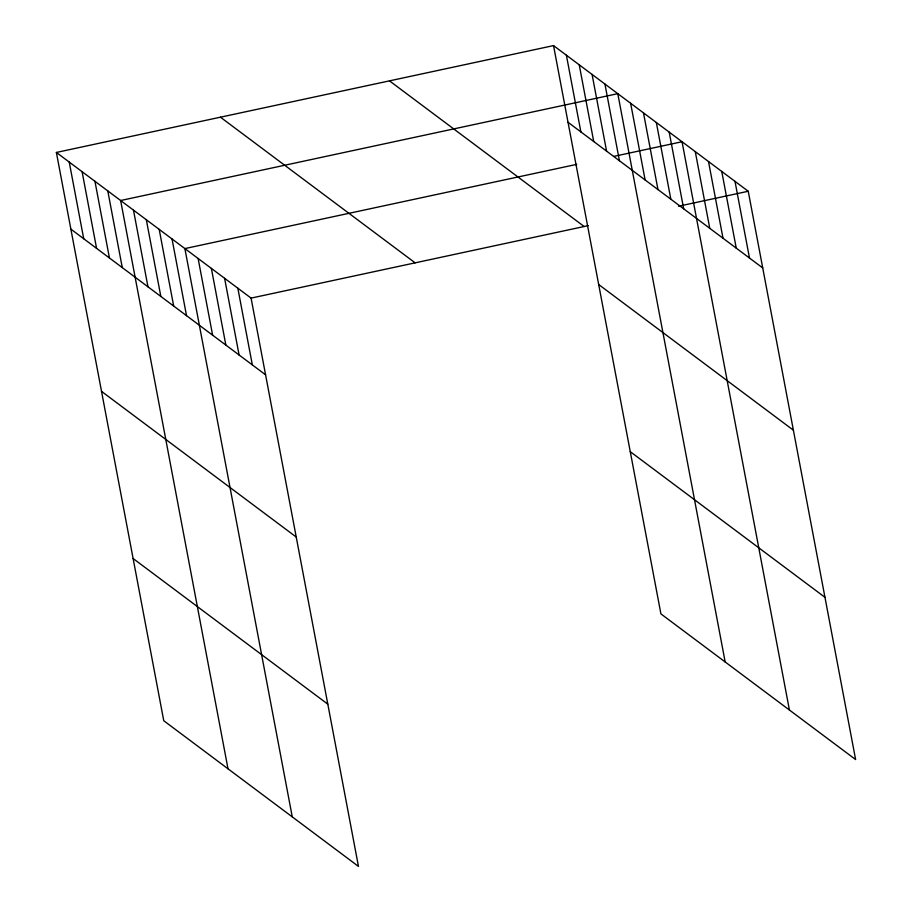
<?xml version="1.0" encoding="UTF-8"?>
<svg xmlns="http://www.w3.org/2000/svg" width="912" height="912" viewBox="0 0 912 912"><rect width="100%" height="100%" fill="white"/><g stroke="black" fill="none" stroke-linecap="round" stroke-linejoin="round"><path stroke-width="1.37" d="M56.384 152.452L251.085 298.11L358.462 866.4L163.761 720.742L56.384 152.452L553.538 45.6L748.239 191.258L855.616 759.548L660.915 613.89L553.538 45.6M576.76 164.354L184.885 248.588L292.262 816.878M613.673 156.419L682.039 141.736L789.416 710.026M251.085 298.11L588.274 225.629M678.505 206.237L748.239 191.258M568.028 122.288L762.728 267.946M389.481 80.86L584.17 226.518M598.682 284.521L793.383 430.179M220.442 117.192L415.142 262.85M630.26 451.668L824.961 597.326M70.874 229.14L265.574 374.798M101.528 391.373L296.229 537.031M133.118 558.52L327.807 704.167M734.992 181.351L749.482 258.039M721.757 171.445L736.246 248.132M708.51 161.538L723.011 238.237M695.275 151.631L709.764 228.331M669.191 132.115L683.681 208.814M656.332 122.504L670.833 199.192M643.484 112.894L657.974 189.582M630.637 103.284L645.126 179.972M725.165 661.964L617.789 93.662L120.635 200.515L228.011 768.816M604.941 84.052L619.43 160.74M592.082 74.442L606.583 151.13M579.234 64.832L593.723 141.52M566.386 55.21L580.876 131.909M237.838 288.203L252.339 364.891M224.603 278.297L239.092 354.985M211.367 268.39L225.857 345.089M198.121 258.484L212.621 335.183M172.037 238.967L186.527 315.666M159.19 229.357L173.679 306.044M146.33 219.746L160.831 296.434M133.483 210.125L147.972 286.824M107.787 190.904L122.276 267.592M94.939 181.294L109.429 257.982M82.091 171.673L96.581 248.372M69.232 162.062L83.722 238.762"/></g></svg>
